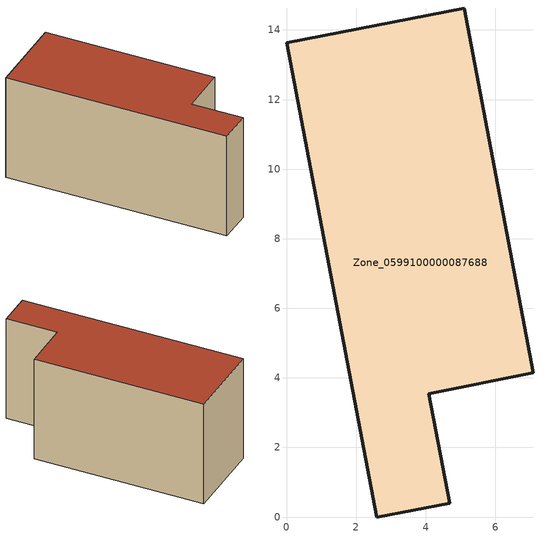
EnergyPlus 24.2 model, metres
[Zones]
Zone_0599100000087688
 floor ground (C_G): 0,13.63 5.11,14.63 7.09,4.15 4.08,3.55 4.69,0.4 2.59,0 z0
 wall outside (C_F): 2.59,0 4.69,0.4 4.08,3.55 7.09,4.15 5.11,14.63 0,13.63 2.59,0 z0:6.75
 roof outside (C_R): 5.11,14.63 0,13.63 2.59,0 4.69,0.4 4.08,3.55 7.09,4.15 z6.75
[BUILDING]
Pand.0599100000087688: North Axis=0; Terrain=City; Loads Convergence Tolerance Value=0.04; Temperature Convergence Tolerance Value=0.4; Solar Distribution=FullExterior; Maximum Number of Warmup Days=25; Minimum Number of Warmup Days=1
[Site:Location]
Rotterdam.The.Hague.AP_ZH_NLD Design_Conditions: Latitude=51.96; Longitude=4.45; Time Zone=1; Elevation=-4.5
[SITE:GROUNDTEMPERATURE:BUILDINGSURFACE]
18, 18, 18, 18, 18, 18, 18, 18, 18, 18, 18, 18
[MATERIAL] Thermal Absorptance=0.9; Solar Absorptance=0.7; Visible Absorptance=0.7
Name | Roughness | Thickness | Conductivity | Density | Specific Heat
G.TI.1946 | MediumSmooth | 0.15 | 1 | 540 | 1210
F.TI.1946 | Rough | 0.3 | 0.857143 | 1920 | 840
R.TI.1946 | MediumRough | 0.2 | 0.1 | 1500 | 1000
[CONSTRUCTION]
C_G: G.TI.1946
C_F: F.TI.1946
C_R: R.TI.1946
[ZONE]
Zone_0599100000087688: Type=1; Multiplier=1; Ceiling Height=Autocalculate; Volume=Autocalculate; Floor Area=autocalculate; Part of Total Floor Area=Yes
[ZONEINFILTRATION:DESIGNFLOWRATE]
Infil_Zone_0599100000087688: Zone or ZoneList or Space or SpaceList=Zone_0599100000087688; Schedule=AlwaysOn; Design Flow Rate Calculation Method=Flow/Area; Flow Rate per Floor Area=0.003; Constant Term Coefficient=1; Temperature Term Coefficient=0; Velocity Term Coefficient=0; Velocity Squared Term Coefficient=0
[HVACTEMPLATE:ZONE:IDEALLOADSAIRSYSTEM]
Zone_0599100000087688: Maximum Heating Supply Air Temperature=50; Minimum Cooling Supply Air Temperature=13; Maximum Heating Supply Air Humidity Ratio=0.0156; Minimum Cooling Supply Air Humidity Ratio=0.0077; Heating Limit=NoLimit; Cooling Limit=NoLimit; Dehumidification Control Type=ConstantSensibleHeatRatio; Cooling Sensible Heat Ratio=0.7; Dehumidification Setpoint=60; Humidification Control Type=None; Humidification Setpoint=30; Outdoor Air Method=None; Outdoor Air Flow Rate per Person=0.00944; Outdoor Air Flow Rate per Zone Floor Area=0; Outdoor Air Flow Rate per Zone=0; Demand Controlled Ventilation Type=None; Outdoor Air Economizer Type=NoEconomizer; Heat Recovery Type=None; Sensible Heat Recovery Effectiveness=0.7; Latent Heat Recovery Effectiveness=0.65
[ZONECONTROL:THERMOSTAT]
ThermostatControl_Zone_0599100000087688: Zone or ZoneList=Zone_0599100000087688; Control Type Schedule=DualSetpointControlType; Control 1=Thermostat_Zone_0599100000087688; Temperature Difference Between Cutout And Setpoint=0
[THERMOSTATSETPOINT:DUALSETPOINT]
Thermostat_Zone_0599100000087688: Heating Setpoint Temperature Schedule=HeatingSetpoint_Zone_0599100000087688; Cooling Setpoint Temperature Schedule=CoolingSetpoint_Zone_0599100000087688
[SCHEDULE:COMPACT]
HeatingSetpoint_Zone_0599100000087688: Through: 12/31, For: AllDays, Until: 24:00, 21
CoolingSetpoint_Zone_0599100000087688: Through: 12/31, For: AllDays, Until: 24:00, 24
DualSetpointControlType: Through: 12/31, For: AllDays, Until: 24:00, 4
AlwaysOn: Through: 12/31, For: AllDays, Until: 24:00, 1
